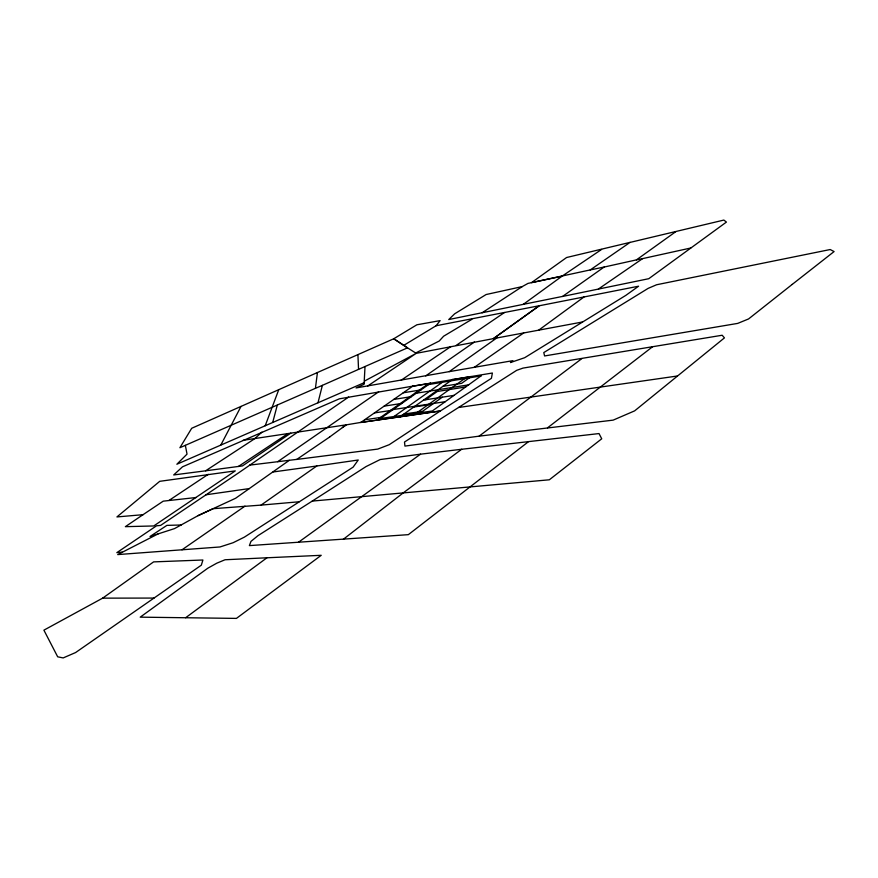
<?xml version="1.0" encoding="UTF-8"?>
<svg xmlns="http://www.w3.org/2000/svg" width="878" height="878" viewBox="0 0 878 878"><rect width="100%" height="100%" fill="white"/><g stroke="black" fill="none" stroke-linecap="round" stroke-linejoin="round"><path stroke-width="1.32" d="M449.316 371.603L356.051 387.944L364.063 384.323L365.018 366.521L407.513 347.842L416.238 353.34L496.761 337.986L449.185 371.657L512.884 360.649L510.425 362.559L524.66 357.719L625.904 295.326L638.591 286.206L539.18 305.785L493.425 338.601L582.487 321.996M317.441 372.524L191.7 428.277L179.913 447.714L315.421 388.317L317.441 372.524L393.75 338.765L416.885 324.783L440.13 320.613L436.059 325.76L403.77 345.361L393.75 338.765L407.513 347.842L403.77 345.361M185.346 445.365L187.025 454.124L176.851 464.242L317.99 402.772L322.369 385.365L365.018 366.521M272.729 422.406L277.261 405.23M278.776 389.612L265.2 425.753M241.022 406.426L220.828 445.025M261.907 432.119L254.642 438.759L205.595 470.817L173.69 474.954L182.514 466.811L339.336 398.831L412.77 386.144L360.792 422.461L440.361 410.97L491.417 378.319L492.382 373.018L412.649 386.21L430.396 383.269M581.829 358.619L479.125 436.157L404.934 446.09L404.495 442.018L516.692 370.329L523.025 368.091L722.188 335.242L724.438 337.887L634.629 410.871L613.151 420.134L479.125 436.157M652.431 346.865L547.532 427.838M343.397 539.224L403.134 492.964L461.652 449.273L599.015 433.567L601.726 438.791L549.332 479.794L312.25 501.086L258 535.646L250.954 541.408L249.385 545.611L408.347 534.658L528.304 441.821M329.579 437.035L346.25 424.82L243.03 440.317M185.609 617.75L266.967 557.782L321.227 555.302L236.434 618.397L140.217 617.157L207.801 568.209L216.822 563.171L225.064 559.758L266.967 557.782M538.905 330.007L583.969 297.005M629.976 242.427L723.867 220.071L726.424 222.079L648.776 278.699L562.513 296.468L604.185 267.011L590.214 269.952L630.086 242.372L566.595 257.517L531.497 282.639L590.334 269.897M562.008 276.208L528.029 283.385L522.234 286.601L486.105 294.536L454.628 313.83L448.757 319.548L523.299 304.348L562.008 276.208L601.595 249.44M461.652 449.273L420.54 454.167L298.531 542.22M289.312 460.313L249.198 488.651M493.546 338.535L539.301 305.731L436.059 325.76M442.303 397.174L422.581 411.31L403.935 414.043M604.075 267.066L636.429 259.877L675.819 231.649M416.117 413.329L464.649 378.616M102.649 598.148L153.606 561.887L202.906 560.01L201.325 565.18L75.596 652.552L63.172 657.929L57.685 656.81L43.9 630.163L102.649 598.148L154.034 598.072M400.072 416.787L452.664 379.395M425.643 399.742L437.244 391.489L465.658 386.978M522.234 286.601L482.11 312.777M393.959 416.545L442.292 382.303M348.654 397.043L238.739 472.759L160.619 525.406L156.547 525.801L116.84 552.646L122.119 552.141M342.398 427.52L346.119 424.886L360.924 422.395M378.374 419.925L430.549 383.159M197.989 515.682L213.058 508.691L261.051 505.113L316.804 465.988L358.235 460.006L353.121 467.151L244.402 537.116L233.098 542.725L219.983 546.961L117.707 554.589L158.183 533.846L150.039 536.469L166.919 525.373L181.23 524.989M378.627 391.873L277.689 461.707M474.307 367.322L523.672 332.971M425.676 375.905L474.416 342.025M181.987 549.804L244.973 506.156M598.445 289.005L642.63 258.615L690.788 248.002M367.695 385.991L416.238 353.34L364.699 380.953M329.711 436.97L296.709 459.446L377.77 449.086L389.25 444.685L440.361 410.97L360.792 422.461M456.132 345.416L504.488 312.502M143.048 514.684L125.367 526.668L153.738 525.955L235.282 470.893L159.719 481.331L116.928 516.933L143.048 514.684L163.231 501.162L196.123 497.508M290.772 433.161L242.482 465.911L205.595 470.817M401.07 380.262L451.007 346.481M169.125 500.361L208.273 474.307M238.377 466.481L287.216 434.05M312.25 501.086L366.038 466.58L380.196 459.545L420.54 454.167M471.881 319.318L443.62 336.219L439.23 341.015L415.843 352.912M317.99 402.772L364.447 382.578M315.421 388.317L322.369 385.365M158.051 533.912L174.513 528.6L198.121 515.616L235.644 498.243L249.33 488.574L206.067 494.764M636.429 259.877L642.63 258.615M523.299 304.348L562.633 296.402M452.324 379.636L471.135 376.519L461.63 383.335L442.841 386.375M403.243 392.784L420.957 389.92M414.537 393.498L468.622 384.849M393.739 399.435L411.42 396.636M384.136 406.141L401.784 403.419M423.591 400.061L453.992 395.374M391.379 409.806L445.223 401.696M374.445 412.923L392.049 410.278M413.812 407.019L432.492 404.209M364.644 419.783L382.215 417.215M677.355 376.003L458.656 407.48M273.025 471.98L316.804 465.988M249.571 465.131L296.841 459.381M261.051 505.113L299.266 501.755M357.917 354.679L358.542 369.397M792.208 284.417L748.55 318.955L737.696 323.4L544.579 355.952L543.789 352.572L648.173 288.357L656.601 284.757L830.193 249.539L834.1 251.558L792.208 284.417M481.001 375.927L432.338 410.97L378.627 418.773L426.807 384.86L481.001 375.927"/></g></svg>
